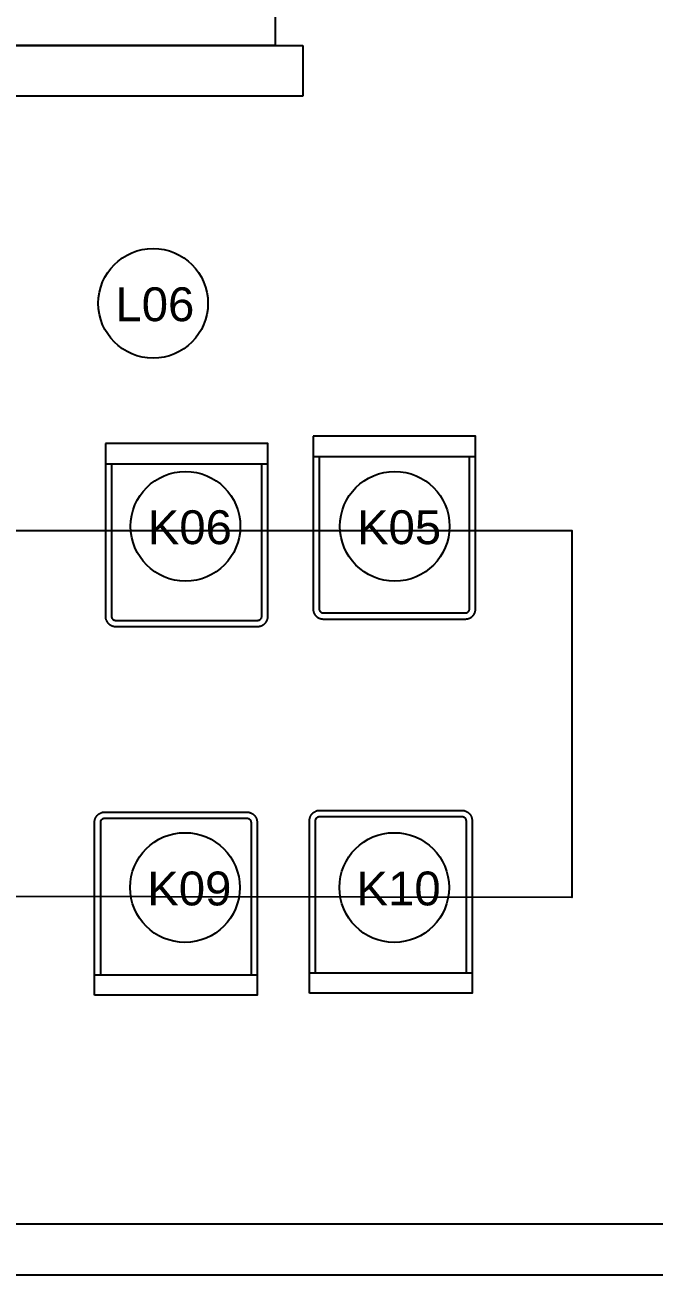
# Model space of a CAD drawing. Header units: centimetres. Extents: x 1014 to 6932, y -804 to 5080.
# Drawn here: x 1790.8 to 1976.5, y 1.6 to 370.7 of the extents above; entities that cross this region are included whole.
import ezdxf

# ---------------------------------------------------------------- set-up
doc = ezdxf.new("R2010")
doc.units = ezdxf.units.CM
doc.header["$MEASUREMENT"] = 0
for name, color, linetype in [('ARS-Dinding', 7, 'Continuous'), ('ARS-FURNITURE', 252, 'Continuous'), ('TEKS', 7, 'Continuous')]:
    doc.layers.add(name, color=color, linetype=linetype)
doc.styles.get("Standard").update_dxf_attribs({"font": 'arial.ttf'})

# ---------------------------------------------------------------- blocks, each defined once
blk = doc.blocks.new('KURSI MAKAN')
at = {"layer": 'ARS-FURNITURE'}
for points in [[(-22.23, 4.78), (-22.31, 4.78), (-22.4, 4.78), (-22.48, 4.77), (-22.57, 4.76), (-22.65, 4.75), (-22.74, 4.73), (-22.82, 4.71), (-22.9, 4.69), (-22.99, 4.67), (-23.07, 4.64), (-23.15, 4.61), (-23.22, 4.58), (-23.3, 4.54), (-23.38, 4.5), (-23.45, 4.46), (-23.53, 4.42), (-23.6, 4.38), (-23.67, 4.33), (-23.74, 4.28), (-23.81, 4.22), (-23.87, 4.17), (-23.94, 4.11), (-24, 4.05), (-24.06, 3.99), (-24.11, 3.93), (-24.17, 3.86), (-24.22, 3.8), (-24.27, 3.73), (-24.32, 3.66), (-24.36, 3.58), (-24.41, 3.51), (-24.45, 3.43), (-24.49, 3.36), (-24.52, 3.28), (-24.55, 3.2), (-24.58, 3.12), (-24.61, 3.04), (-24.64, 2.96), (-24.66, 2.88), (-24.68, 2.79), (-24.69, 2.71), (-24.71, 2.63), (-24.72, 2.54), (-24.72, 2.46), (-24.73, 2.37), (-24.73, 2.28)], [(-22.23, 3.28), (-22.26, 3.28), (-22.3, 3.28), (-22.33, 3.28), (-22.37, 3.28), (-22.4, 3.27), (-22.43, 3.26), (-22.47, 3.26), (-22.5, 3.25), (-22.53, 3.24), (-22.56, 3.23), (-22.6, 3.22), (-22.63, 3.2), (-22.66, 3.19), (-22.69, 3.17), (-22.72, 3.16), (-22.75, 3.14), (-22.78, 3.12), (-22.81, 3.1), (-22.83, 3.08), (-22.86, 3.06), (-22.89, 3.04), (-22.91, 3.02), (-22.94, 2.99), (-22.96, 2.97), (-22.98, 2.94), (-23, 2.92), (-23.03, 2.89), (-23.05, 2.86), (-23.07, 2.83), (-23.08, 2.8), (-23.1, 2.77), (-23.12, 2.74), (-23.13, 2.71), (-23.15, 2.68), (-23.16, 2.65), (-23.17, 2.62), (-23.18, 2.59), (-23.19, 2.55), (-23.2, 2.52), (-23.21, 2.49), (-23.21, 2.45), (-23.22, 2.42), (-23.22, 2.39), (-23.23, 2.35), (-23.23, 2.32), (-23.23, 2.28)], [(20.27, 4.78), (-22.23, 4.78)], [(15.27, 3.28), (-22.23, 3.28)], [(20.27, -35.22), (20.27, 4.78)], [(-24.73, 2.28), (-24.73, -32.72)], [(-23.23, 2.28), (-23.23, -32.72)], [(-24.73, -32.72), (-24.73, -32.8), (-24.72, -32.89), (-24.72, -32.97), (-24.71, -33.06), (-24.69, -33.14), (-24.68, -33.22), (-24.66, -33.31), (-24.64, -33.39), (-24.61, -33.47), (-24.58, -33.55), (-24.55, -33.63), (-24.52, -33.71), (-24.49, -33.79), (-24.45, -33.87), (-24.41, -33.94), (-24.36, -34.01), (-24.32, -34.09), (-24.27, -34.16), (-24.22, -34.23), (-24.17, -34.29), (-24.11, -34.36), (-24.06, -34.42), (-24, -34.48), (-23.94, -34.54), (-23.87, -34.6), (-23.81, -34.65), (-23.74, -34.71), (-23.67, -34.76), (-23.6, -34.81), (-23.53, -34.85), (-23.45, -34.89), (-23.38, -34.93), (-23.3, -34.97), (-23.22, -35.01), (-23.15, -35.04), (-23.07, -35.07), (-22.99, -35.1), (-22.9, -35.12), (-22.82, -35.14), (-22.74, -35.16), (-22.65, -35.18), (-22.57, -35.19), (-22.48, -35.2), (-22.4, -35.21), (-22.31, -35.21), (-22.23, -35.22)], [(-23.23, -32.72), (-23.23, -32.75), (-23.23, -32.78), (-23.22, -32.82), (-23.22, -32.85), (-23.21, -32.89), (-23.21, -32.92), (-23.2, -32.95), (-23.19, -32.99), (-23.18, -33.02), (-23.17, -33.05), (-23.16, -33.08), (-23.15, -33.11), (-23.13, -33.14), (-23.12, -33.18), (-23.1, -33.21), (-23.08, -33.23), (-23.07, -33.26), (-23.05, -33.29), (-23.03, -33.32), (-23, -33.35), (-22.98, -33.37), (-22.96, -33.4), (-22.94, -33.42), (-22.91, -33.45), (-22.89, -33.47), (-22.86, -33.49), (-22.83, -33.51), (-22.81, -33.53), (-22.78, -33.55), (-22.75, -33.57), (-22.72, -33.59), (-22.69, -33.6), (-22.66, -33.62), (-22.63, -33.63), (-22.6, -33.65), (-22.56, -33.66), (-22.53, -33.67), (-22.5, -33.68), (-22.47, -33.69), (-22.43, -33.69), (-22.4, -33.7), (-22.37, -33.71), (-22.33, -33.71), (-22.3, -33.71), (-22.26, -33.71), (-22.23, -33.72)], [(-22.23, -33.72), (15.27, -33.72)], [(-22.23, -35.22), (20.27, -35.22)]]:
    blk.add_lwpolyline(points, dxfattribs=at)
blk.add_lwpolyline([(20.27, 4.78), (15.27, 4.78), (15.27, -35.22), (20.27, -35.22)], close=True, dxfattribs=at)

msp = doc.modelspace()

# ---------------------------------------------------------------- linework, layer by layer
at = {"layer": 'ARS-Dinding'}
msp.add_line((1872.84, 364.65), (1872.84, 349.65), dxfattribs=at)
at = {"layer": 'ARS-Dinding', "flags": 128}
for points in [[(1653.72, 364.65), (1872.84, 364.65)], [(1872.84, 349.65), (1668.72, 349.65)], [(2022.72, 16.65), (1668.72, 16.65)], [(1022.52, 1.65), (3022.92, 1.65)]]:
    msp.add_lwpolyline(points, dxfattribs=at)
at = {"layer": 'ARS-FURNITURE'}
for points in [[(1864.62, 364.65), (1667.08, 364.65), (1667.08, 411.33), (1864.62, 411.33)], [(1706.14, 113.45), (1706.14, 221.45), (1952.26, 221.45), (1952.26, 113.11)]]:
    msp.add_lwpolyline(points, close=True, dxfattribs=at)
at = {"layer": 'TEKS', "color": 5}
msp.add_circle((1828.63, 288.49), 16.19, dxfattribs=at)
at = {"layer": 'TEKS'}
for centre in [(1838.18, 222.67), (1899.98, 222.67), (1838.03, 116.03), (1899.83, 116.03)]:
    msp.add_circle(centre, 16.19, dxfattribs=at)

# ---------------------------------------------------------------- block references
at = {"layer": 'ARS-FURNITURE', "yscale": 1.2, "zscale": 1.2}
for p, xscale, rotation in [((1881.6, 224.97), 1.2, 90.00000000000006), ((1820.26, 222.78), 1.2, 90.00000000000006), ((1817.07, 108.62), -1.2, 90.00000000000007), ((1880.56, 109.13), -1.2, 90.00000000000007)]:
    msp.add_blockref('KURSI MAKAN', p, dxfattribs=dict(at, xscale=xscale, rotation=rotation))

# ---------------------------------------------------------------- texts
at = {"layer": 'TEKS', "char_height": 10, "attachment_point": 1}
for s, insert in [('L06', (1817.49, 293.21)), ('K06', (1827.04, 227.39)), ('K05', (1888.83, 227.39)), ('K09', (1826.89, 120.75)), ('K10', (1888.69, 120.75))]:
    msp.add_mtext_dynamic_manual_height_columns(s, width=29.6432, gutter_width=1, heights=[0], dxfattribs=dict(at, insert=insert))

doc.saveas('drawing.dxf')
